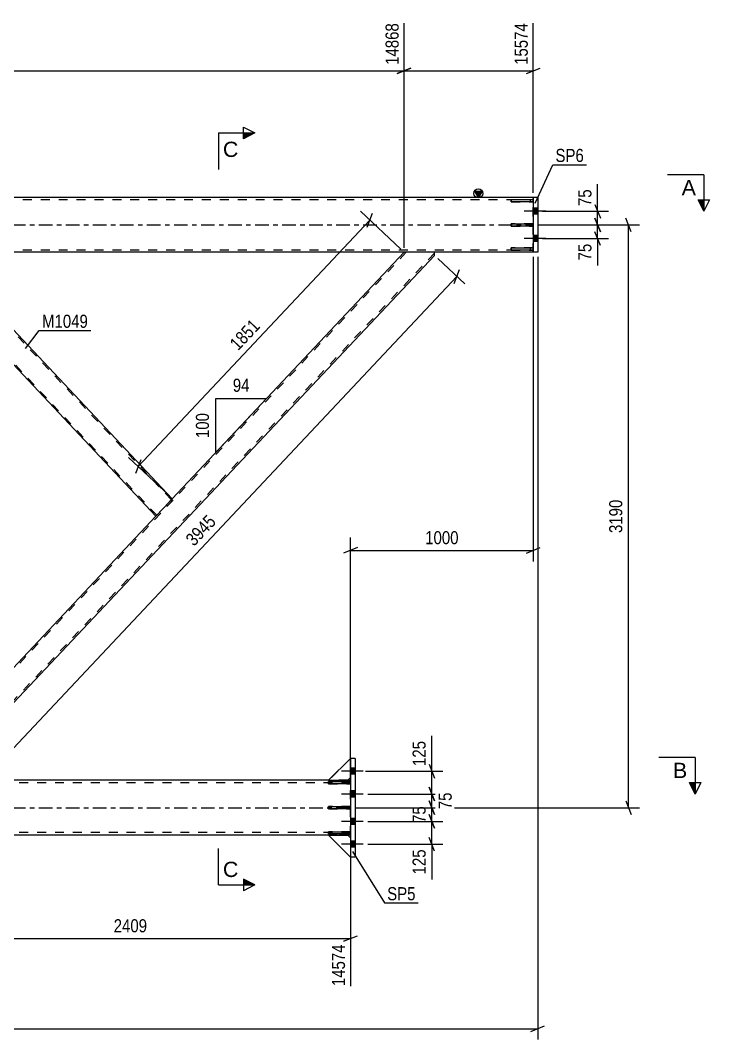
# Model space of a CAD drawing. Header units: millimetres. Extents: x 0 to 1189, y 0 to 841.
# Drawn here: x 561.8 to 712.7, y 430.5 to 653.6 of the extents above; entities that cross this region are included whole.
import ezdxf

# ---------------------------------------------------------------- set-up
doc = ezdxf.new("R2010")
doc.units = ezdxf.units.MM
doc.linetypes.add('DXK_LINE_DOT2', pattern=[3.9198, 1.9599, -1.9599])
doc.linetypes.add('DXK_LINE_DOT3', pattern=[5.9187, 2.979, -0.9799, 0.9799, -0.9799])
doc.styles.add('Arial', font='ARIAL.TTF', dxfattribs={"height": 0.2})
doc.styles.add('Arial Narrow', font='ARIALN.TTF', dxfattribs={"height": 0.2})

# ---------------------------------------------------------------- blocks, each defined once
blk = doc.blocks.new('Part-717048625-3531 - 3498')
at = {"color": 2, "linetype": 'Continuous'}
for p, q in [((635.07, 492.04), (634.07, 492.04)), ((634.07, 492.04), (634.07, 470.44)), ((635.07, 492.04), (635.07, 470.44)), ((635.07, 470.44), (634.07, 470.44))]:
    blk.add_line(p, q, dxfattribs=at)
blk = doc.blocks.new('Bolt-717048625-3515 - 3498')
at = {"linetype": 'Continuous'}
for points in [[(634.07, 489.9), (634.07, 488.58), (635.07, 488.58), (635.07, 489.9)], [(634.07, 489.9), (634.07, 488.58), (635.07, 488.58), (635.07, 489.9)], [(634.07, 489.9), (634.07, 488.58), (635.07, 488.58), (635.07, 489.9)], [(634.07, 484.9), (634.07, 483.58), (635.07, 483.58), (635.07, 484.9)], [(634.07, 484.9), (634.07, 483.58), (635.07, 483.58), (635.07, 484.9)], [(634.07, 478.9), (634.07, 477.58), (635.07, 477.58), (635.07, 478.9)], [(634.07, 478.9), (634.07, 477.58), (635.07, 477.58), (635.07, 478.9)], [(634.07, 473.9), (634.07, 472.58), (635.07, 472.58), (635.07, 473.9)], [(634.07, 473.9), (634.07, 472.58), (635.07, 472.58), (635.07, 473.9)], [(634.07, 473.9), (634.07, 472.58), (635.07, 472.58), (635.07, 473.9)]]:
    blk.add_hatch(color=1, dxfattribs=at).paths.add_polyline_path(points)
at = {"color": 1, "linetype": 'Continuous'}
for p, q in [((636.83, 489.24), (632.07, 489.24)), ((636.83, 489.24), (632.07, 489.24)), ((636.83, 489.24), (632.07, 489.24)), ((635.07, 489.9), (634.07, 489.9)), ((635.07, 489.9), (634.07, 489.9)), ((635.07, 489.9), (634.07, 489.9)), ((635.07, 488.58), (634.07, 488.58)), ((635.07, 488.58), (634.07, 488.58)), ((635.07, 488.58), (634.07, 488.58)), ((635.07, 484.9), (634.07, 484.9)), ((635.07, 484.9), (634.07, 484.9)), ((636.83, 484.24), (632.07, 484.24)), ((636.83, 484.24), (632.07, 484.24)), ((635.07, 483.58), (634.07, 483.58)), ((635.07, 483.58), (634.07, 483.58)), ((636.83, 478.24), (632.07, 478.24)), ((636.83, 478.24), (632.07, 478.24)), ((635.07, 478.9), (634.07, 478.9)), ((635.07, 478.9), (634.07, 478.9)), ((635.07, 477.58), (634.07, 477.58)), ((635.07, 477.58), (634.07, 477.58)), ((636.83, 473.24), (632.07, 473.24)), ((636.83, 473.24), (632.07, 473.24)), ((636.83, 473.24), (632.07, 473.24)), ((635.07, 473.9), (634.07, 473.9)), ((635.07, 473.9), (634.07, 473.9)), ((635.07, 473.9), (634.07, 473.9)), ((635.07, 472.58), (634.07, 472.58)), ((635.07, 472.58), (634.07, 472.58)), ((635.07, 472.58), (634.07, 472.58))]:
    blk.add_line(p, q, dxfattribs=at)
blk = doc.blocks.new('Part-717048625-3613 - 3498')
at = {"color": 7, "linetype": 'DXK_LINE_DOT2'}
for p, q in [((646.25, 602.84), (537.71, 487.43)), ((652.43, 602.65), (543.9, 487.24)), ((652.43, 602.84), (645.81, 602.84)), ((595.07, 548.89), (591.45, 545.04)), ((537.71, 487.9), (538.54, 488.78)), ((537.71, 487.24), (537.71, 487.9)), ((544.34, 487.24), (537.71, 487.24))]:
    blk.add_line(p, q, dxfattribs=at)
at = {"color": 2, "linetype": 'Continuous'}
for p, q in [((645.81, 602.84), (595.07, 548.89)), ((652.43, 602.18), (652.43, 602.84)), ((652.43, 602.18), (544.34, 487.24)), ((591.45, 545.04), (538.54, 488.78))]:
    blk.add_line(p, q, dxfattribs=at)
blk = doc.blocks.new('Bolt-717048625-3516 - 3498')
at = {"linetype": 'Continuous'}
for points in [[(674.07, 612.5), (674.07, 611.18), (675.07, 611.18), (675.07, 612.5)], [(674.07, 612.5), (674.07, 611.18), (675.07, 611.18), (675.07, 612.5)], [(674.07, 606.5), (674.07, 605.18), (675.07, 605.18), (675.07, 606.5)], [(674.07, 606.5), (674.07, 605.18), (675.07, 605.18), (675.07, 606.5)]]:
    blk.add_hatch(color=1, dxfattribs=at).paths.add_polyline_path(points)
at = {"color": 1, "linetype": 'Continuous'}
for p, q in [((676.83, 611.84), (672.07, 611.84)), ((676.83, 611.84), (672.07, 611.84)), ((675.07, 612.5), (674.07, 612.5)), ((675.07, 612.5), (674.07, 612.5)), ((675.07, 611.18), (674.07, 611.18)), ((675.07, 611.18), (674.07, 611.18)), ((676.83, 605.84), (672.07, 605.84)), ((676.83, 605.84), (672.07, 605.84)), ((675.07, 606.5), (674.07, 606.5)), ((675.07, 606.5), (674.07, 606.5)), ((675.07, 605.18), (674.07, 605.18)), ((675.07, 605.18), (674.07, 605.18))]:
    blk.add_line(p, q, dxfattribs=at)
blk = doc.blocks.new('Part-717048625-3536 - 3498')
at = {"color": 2, "linetype": 'Continuous'}
for p, q in [((675.07, 614.84), (674.07, 614.84)), ((674.07, 614.84), (674.07, 602.84)), ((675.07, 614.84), (675.07, 602.84)), ((675.07, 602.84), (674.07, 602.84))]:
    blk.add_line(p, q, dxfattribs=at)
blk = doc.blocks.new('Part-717048625-3608 - 3498')
at = {"color": 2, "linetype": 'Continuous'}
for p, q in [((537.71, 602.18), (537.71, 602.84)), ((595.07, 548.89), (544.34, 602.84)), ((591.45, 545.04), (537.71, 602.18)), ((594.64, 548.43), (591.45, 545.04)), ((595.07, 548.89), (594.64, 548.43))]:
    blk.add_line(p, q, dxfattribs=at)
at = {"color": 7, "linetype": 'DXK_LINE_DOT2'}
for p, q in [((544.34, 602.84), (537.71, 602.84)), ((591.67, 545.27), (537.71, 602.65)), ((594.86, 548.66), (543.9, 602.84)), ((595.04, 548.86), (594.64, 548.43)), ((591.67, 545.27), (591.69, 545.29))]:
    blk.add_line(p, q, dxfattribs=at)
blk = doc.blocks.new('Part-717048625-3844 - 3498')
at = {"color": 2, "linetype": 'Continuous'}
for p, q in [((629.27, 486.98), (634.07, 486.98)), ((629.27, 486.5), (629.27, 486.98)), ((634.07, 486.5), (629.27, 486.5)), ((634.07, 486.98), (634.07, 486.5))]:
    blk.add_line(p, q, dxfattribs=at)
at = {"color": 7, "linetype": 'DXK_LINE_DOT2'}
blk.add_line((633.47, 486.5), (633.47, 486.98), dxfattribs=at)
blk = doc.blocks.new('Part-717048625-3854 - 3498')
at = {"color": 2, "linetype": 'Continuous'}
for p, q in [((634.07, 470.44), (629.27, 475.24)), ((629.27, 475.24), (633.47, 475.24)), ((633.47, 475.24), (634.07, 474.64))]:
    blk.add_line(p, q, dxfattribs=at)
at = {"color": 7, "linetype": 'DXK_LINE_DOT2'}
blk.add_line((634.07, 474.64), (634.07, 470.44), dxfattribs=at)
blk = doc.blocks.new('Part-717048625-3888 - 3498')
at = {"color": 7, "linetype": 'DXK_LINE_DOT2'}
for p, q in [((674.07, 614.34), (669.27, 614.34)), ((669.27, 614.34), (669.27, 613.86)), ((669.27, 613.86), (674.07, 613.86)), ((673.47, 613.86), (673.47, 614.34)), ((674.07, 613.86), (674.07, 614.34))]:
    blk.add_line(p, q, dxfattribs=at)
blk = doc.blocks.new('Part-717048625-3776 - 3498')
at = {"color": 2, "linetype": 'Continuous'}
for p, q in [((629.27, 481.48), (634.07, 481.48)), ((629.27, 481), (629.27, 481.48)), ((634.07, 481), (629.27, 481)), ((634.07, 481.48), (634.07, 481))]:
    blk.add_line(p, q, dxfattribs=at)
at = {"color": 7, "linetype": 'DXK_LINE_DOT2'}
blk.add_line((633.47, 481), (633.47, 481.48), dxfattribs=at)
blk = doc.blocks.new('Part-717048625-3781 - 3498')
at = {"linetype": 'Continuous'}
blk.add_hatch(color=2, dxfattribs=at).paths.add_polyline_path([(662.07, 614.84), (661.27, 616.24), (662.87, 616.24)])
at = {"color": 2, "linetype": 'Continuous'}
for p, q in [((662.07, 614.84), (661.27, 616.24)), ((661.27, 616.24), (662.87, 616.24)), ((662.87, 616.24), (662.07, 614.84)), ((674.07, 614.84), (541.57, 614.84)), ((674.07, 602.84), (292.67, 602.84))]:
    blk.add_line(p, q, dxfattribs=at)
at = {"color": 7, "linetype": 'DXK_LINE_DOT2'}
for p, q in [((674.07, 614.36), (86.43, 614.36)), ((674.07, 602.84), (674.07, 614.84)), ((674.07, 603.32), (86.43, 603.32))]:
    blk.add_line(p, q, dxfattribs=at)
at = {"color": 7, "linetype": 'DXK_LINE_DOT3'}
blk.add_line((86.43, 608.84), (674.07, 608.84), dxfattribs=at)
at = {"color": 2, "linetype": 'Continuous'}
blk.add_circle((662.07, 615.74), 1, dxfattribs=at)
blk = doc.blocks.new('Part-717048625-3786 - 3498')
at = {"color": 7, "linetype": 'DXK_LINE_DOT2'}
for p, q in [((634.07, 486.68), (86.43, 486.68)), ((633.47, 487.24), (629.27, 487.24)), ((634.07, 475.24), (634.07, 487.24)), ((634.07, 475.8), (86.43, 475.8)), ((633.47, 475.24), (629.27, 475.24))]:
    blk.add_line(p, q, dxfattribs=at)
at = {"color": 2, "linetype": 'Continuous'}
for p, q in [((629.27, 487.24), (541.57, 487.24)), ((634.07, 487.24), (633.47, 487.24)), ((629.27, 475.24), (86.43, 475.24)), ((634.07, 475.24), (633.47, 475.24))]:
    blk.add_line(p, q, dxfattribs=at)
at = {"color": 7, "linetype": 'DXK_LINE_DOT3'}
blk.add_line((86.43, 481.24), (634.07, 481.24), dxfattribs=at)
blk = doc.blocks.new('Part-717048625-3802 - 3498')
at = {"color": 2, "linetype": 'Continuous'}
for p, q in [((669.27, 603.82), (674.07, 603.82)), ((669.27, 603.34), (669.27, 603.82)), ((674.07, 603.34), (669.27, 603.34)), ((674.07, 603.82), (674.07, 603.34))]:
    blk.add_line(p, q, dxfattribs=at)
at = {"color": 7, "linetype": 'DXK_LINE_DOT2'}
blk.add_line((673.47, 603.34), (673.47, 603.82), dxfattribs=at)
blk = doc.blocks.new('Part-717048625-3803 - 3498')
at = {"color": 2, "linetype": 'Continuous'}
for p, q in [((674.07, 614.34), (669.27, 614.34)), ((669.27, 613.86), (669.27, 614.34)), ((674.07, 613.86), (669.27, 613.86)), ((674.07, 614.34), (674.07, 613.86))]:
    blk.add_line(p, q, dxfattribs=at)
at = {"color": 7, "linetype": 'DXK_LINE_DOT2'}
blk.add_line((673.47, 613.86), (673.47, 614.34), dxfattribs=at)
blk = doc.blocks.new('Part-717048625-3804 - 3498')
at = {"color": 2, "linetype": 'Continuous'}
for p, q in [((669.27, 609.08), (674.07, 609.08)), ((669.27, 608.6), (669.27, 609.08)), ((674.07, 608.6), (669.27, 608.6)), ((674.07, 609.08), (674.07, 608.6))]:
    blk.add_line(p, q, dxfattribs=at)
at = {"color": 7, "linetype": 'DXK_LINE_DOT2'}
blk.add_line((673.47, 608.6), (673.47, 609.08), dxfattribs=at)
blk = doc.blocks.new('Part-717048625-3845 - 3498')
at = {"color": 2, "linetype": 'Continuous'}
for p, q in [((629.27, 475.98), (634.07, 475.98)), ((629.27, 475.5), (629.27, 475.98)), ((634.07, 475.5), (629.27, 475.5)), ((634.07, 475.98), (634.07, 475.5))]:
    blk.add_line(p, q, dxfattribs=at)
at = {"color": 7, "linetype": 'DXK_LINE_DOT2'}
blk.add_line((633.47, 475.5), (633.47, 475.98), dxfattribs=at)
blk = doc.blocks.new('Part-717048625-3846 - 3498')
at = {"color": 7, "linetype": 'DXK_LINE_DOT2'}
for p, q in [((634.07, 481.48), (629.27, 481.48)), ((629.27, 481.48), (629.27, 481)), ((629.27, 481), (634.07, 481)), ((633.47, 481), (633.47, 481.48)), ((634.07, 481), (634.07, 481.48))]:
    blk.add_line(p, q, dxfattribs=at)
blk = doc.blocks.new('Part-717048625-3847 - 3498')
at = {"color": 7, "linetype": 'DXK_LINE_DOT2'}
for p, q in [((634.07, 486.98), (629.27, 486.98)), ((629.27, 486.98), (629.27, 486.5)), ((629.27, 486.5), (634.07, 486.5)), ((633.47, 486.5), (633.47, 486.98)), ((634.07, 486.5), (634.07, 486.98))]:
    blk.add_line(p, q, dxfattribs=at)
blk = doc.blocks.new('Part-717048625-3848 - 3498')
at = {"color": 7, "linetype": 'DXK_LINE_DOT2'}
for p, q in [((634.07, 475.98), (629.27, 475.98)), ((629.27, 475.98), (629.27, 475.5)), ((629.27, 475.5), (634.07, 475.5)), ((633.47, 475.5), (633.47, 475.98)), ((634.07, 475.5), (634.07, 475.98))]:
    blk.add_line(p, q, dxfattribs=at)
blk = doc.blocks.new('Part-717048625-3851 - 3498')
at = {"color": 7, "linetype": 'DXK_LINE_DOT2'}
for p, q in [((629.27, 475.24), (633.47, 475.24)), ((634.07, 470.44), (629.27, 475.24)), ((633.47, 475.24), (634.07, 474.64)), ((634.07, 474.64), (634.07, 470.44))]:
    blk.add_line(p, q, dxfattribs=at)
blk = doc.blocks.new('Part-717048625-3857 - 3498')
at = {"color": 7, "linetype": 'DXK_LINE_DOT2'}
for p, q in [((634.07, 492.04), (629.27, 487.24)), ((634.07, 487.84), (634.07, 492.04)), ((629.27, 487.24), (633.47, 487.24)), ((633.47, 487.24), (634.07, 487.84))]:
    blk.add_line(p, q, dxfattribs=at)
blk = doc.blocks.new('Part-717048625-3860 - 3498')
at = {"color": 2, "linetype": 'Continuous'}
for p, q in [((634.07, 492.04), (629.27, 487.24)), ((629.27, 487.24), (633.47, 487.24)), ((633.47, 487.24), (634.07, 487.84))]:
    blk.add_line(p, q, dxfattribs=at)
at = {"color": 7, "linetype": 'DXK_LINE_DOT2'}
blk.add_line((634.07, 487.84), (634.07, 492.04), dxfattribs=at)
blk = doc.blocks.new('Part-717048625-3887 - 3498')
at = {"color": 7, "linetype": 'DXK_LINE_DOT2'}
for p, q in [((674.07, 609.08), (669.27, 609.08)), ((669.27, 609.08), (669.27, 608.6)), ((669.27, 608.6), (674.07, 608.6)), ((673.47, 608.6), (673.47, 609.08)), ((674.07, 608.6), (674.07, 609.08))]:
    blk.add_line(p, q, dxfattribs=at)
blk = doc.blocks.new('Part-717048625-3889 - 3498')
at = {"color": 7, "linetype": 'DXK_LINE_DOT2'}
for p, q in [((674.07, 603.82), (669.27, 603.82)), ((669.27, 603.82), (669.27, 603.34)), ((669.27, 603.34), (674.07, 603.34)), ((673.47, 603.34), (673.47, 603.82)), ((674.07, 603.34), (674.07, 603.82))]:
    blk.add_line(p, q, dxfattribs=at)
blk = doc.blocks.new('StraightDimension-717048625-4066 - 3498')
at = {"color": 7, "linetype": 'Continuous'}
for p, q in [((653.16, 601.49), (659.1, 595.91)), ((656.76, 596.05), (657.94, 599.06)), ((549.26, 482.61), (657.35, 597.55)), ((545.07, 486.56), (551.01, 480.97)), ((549.85, 484.12), (548.67, 481.11))]:
    blk.add_line(p, q, dxfattribs=at)
at = {"color": 0}
blk.add_wipeout([(605.68, 543.7), (602.62, 546.57), (596.79, 540.37), (599.85, 537.5)], dxfattribs=at)
at = {"color": 3, "style": 'Arial Narrow'}
blk.add_text('3945', height=2.863, rotation=46.7591, dxfattribs=at).set_placement((599.82, 538.34))
blk = doc.blocks.new('StraightDimension-717048625-13060 - 3498')
at = {"color": 7, "linetype": 'Continuous'}
for p, q in [((651.27, 482.74), (652.47, 479.74)), ((635.07, 481.24), (654.27, 481.24)), ((651.87, 478.24), (651.87, 481.24)), ((637.83, 478.24), (654.27, 478.24)), ((652.47, 476.74), (651.27, 479.74))]:
    blk.add_line(p, q, dxfattribs=at)
at = {"color": 0}
blk.add_wipeout([(651.12, 482.17), (646.92, 482.17), (646.92, 477.31), (651.12, 477.31)], dxfattribs=at)
at = {"color": 3, "style": 'Arial Narrow'}
blk.add_text('75', height=2.863, rotation=90.0002, dxfattribs=at).set_placement((650.52, 477.91))
blk = doc.blocks.new('StraightDimension-717048625-13061 - 3498')
at = {"color": 7, "linetype": 'Continuous'}
for p, q in [((637.83, 478.24), (654.27, 478.24)), ((651.27, 479.74), (652.47, 476.74)), ((651.87, 473.24), (651.87, 478.24)), ((637.83, 473.24), (654.27, 473.24)), ((652.47, 471.74), (651.27, 474.74))]:
    blk.add_line(p, q, dxfattribs=at)
at = {"color": 0}
blk.add_wipeout([(651.12, 472.72), (646.92, 472.72), (646.92, 466.03), (651.12, 466.03)], dxfattribs=at)
at = {"color": 7, "linetype": 'Continuous'}
blk.add_line((651.87, 473.24), (651.87, 465.51), dxfattribs=at)
blk.add_line((651.87, 473.24), (651.87, 465.51), dxfattribs=at)
at = {"color": 3, "style": 'Arial Narrow'}
blk.add_text('125', height=2.863, rotation=90.0002, dxfattribs=at).set_placement((650.52, 466.63))
blk = doc.blocks.new('StraightDimension-717048625-8171 - 3498')
at = {"color": 7, "linetype": 'Continuous'}
for p, q in [((537.71, 603.18), (537.71, 653.02)), ((645.81, 603.84), (645.81, 653.02)), ((539.21, 643.18), (536.21, 641.98)), ((644.31, 641.98), (647.31, 643.18)), ((537.71, 642.58), (645.81, 642.58))]:
    blk.add_line(p, q, dxfattribs=at)
at = {"color": 0, "linetype": 'Continuous'}
blk.add_wipeout([(645.21, 653.62), (641.01, 653.62), (641.01, 643.28), (645.21, 643.28)], dxfattribs=at)
at = {"color": 3, "linetype": 'Continuous', "style": 'Arial Narrow'}
blk.add_text('14868', height=2.863, rotation=90.0002, dxfattribs=at).set_placement((644.61, 643.88))
blk = doc.blocks.new('StraightDimension-717048625-13058 - 3498')
at = {"color": 7, "linetype": 'Continuous'}
for p, q in [((637.35, 489.24), (654.27, 489.24)), ((651.27, 490.74), (652.47, 487.74)), ((651.87, 484.24), (651.87, 489.24)), ((652.47, 482.74), (651.27, 485.74)), ((637.83, 484.24), (654.27, 484.24))]:
    blk.add_line(p, q, dxfattribs=at)
at = {"color": 0}
blk.add_wipeout([(651.12, 496.45), (646.92, 496.45), (646.92, 489.77), (651.12, 489.77)], dxfattribs=at)
at = {"color": 7, "linetype": 'Continuous'}
blk.add_line((651.87, 489.24), (651.87, 496.97), dxfattribs=at)
blk.add_line((651.87, 489.24), (651.87, 496.97), dxfattribs=at)
at = {"color": 3, "style": 'Arial Narrow'}
blk.add_text('125', height=2.863, rotation=90.0002, dxfattribs=at).set_placement((650.52, 490.37))
blk = doc.blocks.new('StraightDimension-717048625-8170 - 3498')
at = {"color": 7, "linetype": 'Continuous'}
for p, q in [((645.81, 603.84), (645.81, 653.02)), ((674.07, 615.84), (674.07, 653.02)), ((647.31, 643.18), (644.31, 641.98)), ((672.57, 641.98), (675.57, 643.18)), ((645.81, 642.58), (674.07, 642.58))]:
    blk.add_line(p, q, dxfattribs=at)
at = {"color": 0, "linetype": 'Continuous'}
blk.add_wipeout([(673.47, 653.62), (669.27, 653.62), (669.27, 643.28), (673.47, 643.28)], dxfattribs=at)
at = {"color": 3, "linetype": 'Continuous', "style": 'Arial Narrow'}
blk.add_text('15574', height=2.863, rotation=90.0002, dxfattribs=at).set_placement((672.87, 643.88))
blk = doc.blocks.new('StraightDimension-717048625-3977 - 3498')
at = {"color": 7, "linetype": 'Continuous'}
for p, q in [((676.07, 611.84), (690.56, 611.84)), ((687.56, 613.34), (688.76, 610.34)), ((688.16, 608.84), (688.16, 611.84)), ((688.76, 607.34), (687.56, 610.34)), ((676.07, 608.84), (690.56, 608.84))]:
    blk.add_line(p, q, dxfattribs=at)
at = {"color": 0}
blk.add_wipeout([(687.41, 617.22), (683.21, 617.22), (683.21, 612.37), (687.41, 612.37)], dxfattribs=at)
at = {"color": 7, "linetype": 'Continuous'}
blk.add_line((688.16, 611.84), (688.16, 617.75), dxfattribs=at)
blk.add_line((688.16, 611.84), (688.16, 617.75), dxfattribs=at)
at = {"color": 3, "style": 'Arial Narrow'}
blk.add_text('75', height=2.863, rotation=90.0002, dxfattribs=at).set_placement((686.81, 612.97))
blk = doc.blocks.new('StraightDimension-717048625-3985 - 3498')
at = {"color": 7, "linetype": 'Continuous'}
for p, q in [((687.56, 610.34), (688.76, 607.34)), ((676.07, 608.84), (690.56, 608.84)), ((688.76, 604.34), (687.56, 607.34)), ((688.16, 605.84), (688.16, 608.84)), ((676.07, 605.84), (690.56, 605.84))]:
    blk.add_line(p, q, dxfattribs=at)
at = {"color": 0}
blk.add_wipeout([(687.41, 605.32), (683.21, 605.32), (683.21, 600.46), (687.41, 600.46)], dxfattribs=at)
at = {"color": 7, "linetype": 'Continuous'}
blk.add_line((688.16, 605.84), (688.16, 599.93), dxfattribs=at)
blk.add_line((688.16, 605.84), (688.16, 599.93), dxfattribs=at)
at = {"color": 3, "style": 'Arial Narrow'}
blk.add_text('75', height=2.863, rotation=90.0002, dxfattribs=at).set_placement((686.81, 601.06))
blk = doc.blocks.new('StraightDimension-717048625-3994 - 3498')
at = {"color": 7, "linetype": 'Continuous'}
for p, q in [((695.51, 607.34), (694.31, 610.34)), ((675.07, 608.84), (697.31, 608.84)), ((694.91, 481.24), (694.91, 608.84)), ((694.31, 482.74), (695.51, 479.74)), ((635.07, 481.24), (697.31, 481.24))]:
    blk.add_line(p, q, dxfattribs=at)
at = {"color": 0}
blk.add_wipeout([(694.16, 549.3), (689.96, 549.3), (689.96, 540.78), (694.16, 540.78)], dxfattribs=at)
at = {"color": 3, "style": 'Arial Narrow'}
blk.add_text('3190', height=2.863, rotation=90.0002, dxfattribs=at).set_placement((693.56, 541.38))
blk = doc.blocks.new('StraightDimension-717048625-4002 - 3498')
at = {"color": 7, "linetype": 'Continuous'}
for p, q in [((674.07, 601.84), (674.07, 535.18)), ((634.07, 488.24), (634.07, 540.43)), ((635.57, 538.18), (632.57, 536.98)), ((672.57, 536.98), (675.57, 538.18)), ((634.07, 537.58), (674.07, 537.58))]:
    blk.add_line(p, q, dxfattribs=at)
at = {"color": 0}
blk.add_wipeout([(658.33, 538.33), (658.33, 542.53), (649.82, 542.53), (649.82, 538.33)], dxfattribs=at)
at = {"color": 3, "style": 'Arial Narrow'}
blk.add_text('1000', height=2.863, dxfattribs=at).set_placement((650.42, 538.93))
blk = doc.blocks.new('StraightDimension-717048625-4768 - 3498')
at = {"color": 7, "linetype": 'Continuous'}
for p, q in [((675.07, 601.84), (675.07, 430.46)), ((673.57, 432.26), (676.57, 433.46)), ((64.53, 432.86), (675.07, 432.86))]:
    blk.add_line(p, q, dxfattribs=at)
blk = doc.blocks.new('StraightDimension-717048625-4832 - 3498')
at = {"color": 7, "linetype": 'Continuous'}
for p, q in [((645.08, 603.53), (636.24, 611.83)), ((587.59, 555.94), (638.32, 609.88)), ((637.73, 608.38), (638.91, 611.39)), ((594.35, 549.58), (585.51, 557.89)), ((588.18, 557.44), (587, 554.43))]:
    blk.add_line(p, q, dxfattribs=at)
at = {"color": 0}
blk.add_wipeout([(615.32, 586.52), (612.26, 589.4), (606.43, 583.2), (609.49, 580.32)], dxfattribs=at)
at = {"color": 3, "style": 'Arial Narrow'}
blk.add_text('1851', height=2.863, rotation=46.7591, dxfattribs=at).set_placement((609.46, 581.17))
blk = doc.blocks.new('AngleDimension-717048625-4915 - 3498')
at = {"color": 7, "linetype": 'Continuous'}
for p, q in [((604.59, 570.81), (615.69, 570.81)), ((604.59, 559.01), (615.69, 570.81)), ((604.59, 559.01), (604.59, 570.81)), ((607.35, 561.95), (615.69, 570.81))]:
    blk.add_line(p, q, dxfattribs=at)
at = {"color": 0}
for points in [[(612.57, 571.71), (612.57, 575.91), (607.71, 575.91), (607.71, 571.71)], [(603.69, 568.26), (599.49, 568.26), (599.49, 561.57), (603.69, 561.57)]]:
    blk.add_wipeout(points, dxfattribs=at)
at = {"color": 3, "style": 'Arial Narrow'}
blk.add_text('94', height=2.863, dxfattribs=at).set_placement((608.31, 572.31))
blk.add_text('100', height=2.863, rotation=90.0002, dxfattribs=at).set_placement((603.09, 562.17))
blk = doc.blocks.new('StraightDimension-717048625-13059 - 3498')
at = {"color": 7, "linetype": 'Continuous'}
for p, q in [((651.27, 485.74), (652.47, 482.74)), ((637.83, 484.24), (654.72, 484.24)), ((652.47, 479.74), (651.27, 482.74)), ((651.87, 481.24), (651.87, 484.24)), ((635.07, 481.24), (654.72, 481.24))]:
    blk.add_line(p, q, dxfattribs=at)
at = {"color": 0}
blk.add_wipeout([(656.82, 485.17), (652.62, 485.17), (652.62, 480.31), (656.82, 480.31)], dxfattribs=at)
at = {"color": 3, "style": 'Arial Narrow'}
blk.add_text('75', height=2.863, rotation=90.0002, dxfattribs=at).set_placement((656.22, 480.91))
blk = doc.blocks.new('StraightDimension-717048625-13290 - 3498')
at = {"color": 7, "linetype": 'Continuous'}
for p, q in [((537.71, 486.24), (537.71, 437.67)), ((634.07, 474.24), (634.07, 442.17)), ((539.21, 453.21), (536.21, 452.01)), ((632.57, 452.01), (635.57, 453.21)), ((537.71, 452.61), (634.07, 452.61))]:
    blk.add_line(p, q, dxfattribs=at)
at = {"color": 0}
blk.add_wipeout([(590.15, 453.36), (590.15, 457.56), (581.64, 457.56), (581.64, 453.36)], dxfattribs=at)
at = {"color": 0, "linetype": 'Continuous'}
blk.add_wipeout([(633.47, 451.91), (629.27, 451.91), (629.27, 441.57), (633.47, 441.57)], dxfattribs=at)
at = {"color": 3, "style": 'Arial Narrow'}
blk.add_text('2409', height=2.863, dxfattribs=at).set_placement((582.24, 453.96))
at = {"color": 3, "linetype": 'Continuous', "style": 'Arial Narrow'}
blk.add_text('14574', height=2.863, rotation=90.0002, dxfattribs=at).set_placement((632.87, 442.17))
blk = doc.blocks.new('Mark-717048625-3532 - 3498')
at = {"color": 0}
blk.add_wipeout([(685.15, 622.62), (685.15, 625.62), (678.94, 625.62), (678.94, 622.62)], dxfattribs=at)
blk.add_wipeout([(685.15, 622.62), (685.15, 625.62), (678.94, 625.62), (678.94, 622.62)], dxfattribs=at)
at = {"color": 30, "linetype": 'Continuous'}
for p, q in [((674.52, 613.61), (678.34, 622.02)), ((678.34, 622.02), (685.75, 622.02))]:
    blk.add_line(p, q, dxfattribs=at)
at = {"color": 3, "style": 'Arial Narrow'}
blk.add_text('SP6', height=2.863, dxfattribs=at).set_placement((678.94, 622.62))
blk = doc.blocks.new('Mark-717048625-3527 - 3498')
at = {"color": 0}
blk.add_wipeout([(648.31, 460.98), (648.31, 463.98), (642.1, 463.98), (642.1, 460.98)], dxfattribs=at)
blk.add_wipeout([(648.31, 460.98), (648.31, 463.98), (642.1, 463.98), (642.1, 460.98)], dxfattribs=at)
at = {"color": 30, "linetype": 'Continuous'}
for p, q in [((634.52, 471.62), (641.5, 460.38)), ((641.5, 460.38), (648.91, 460.38))]:
    blk.add_line(p, q, dxfattribs=at)
at = {"color": 3, "style": 'Arial Narrow'}
blk.add_text('SP5', height=2.863, dxfattribs=at).set_placement((642.1, 460.98))
blk = doc.blocks.new('Mark-717048625-3604 - 3498')
at = {"color": 0}
blk.add_wipeout([(576.61, 586.32), (576.61, 589.32), (566.55, 589.32), (566.55, 586.32)], dxfattribs=at)
blk.add_wipeout([(576.61, 586.32), (576.61, 589.32), (566.55, 589.32), (566.55, 586.32)], dxfattribs=at)
at = {"color": 30, "linetype": 'Continuous'}
for p, q in [((562.95, 581.77), (565.95, 585.72)), ((565.95, 585.72), (577.21, 585.72))]:
    blk.add_line(p, q, dxfattribs=at)
at = {"color": 3, "style": 'Arial Narrow'}
blk.add_text('M1049', height=2.863, dxfattribs=at).set_placement((566.55, 586.32))
blk = doc.blocks.new('SectionMark-717048625-4944 - 3498')
at = {"color": 6, "linetype": 'Continuous'}
for p in [(709.53, 492.24), (710.78, 486.74)]:
    blk.add_line(p, (709.53, 484.24), dxfattribs=at)
at = {"color": 0, "linetype": 'Continuous'}
blk.add_wipeout([(707.78, 487.74), (707.78, 491.24), (704.67, 491.24), (704.67, 487.74)], dxfattribs=at)
at = {"linetype": 'Continuous'}
blk.add_hatch(color=6, dxfattribs=at).paths.add_polyline_path([(708.28, 486.74), (709.53, 486.74), (709.53, 484.24)])
at = {"color": 6, "linetype": 'Continuous'}
for p, q in [((709.53, 492.24), (701.53, 492.24)), ((708.28, 486.74), (710.78, 486.74)), ((709.53, 484.24), (708.28, 486.74))]:
    blk.add_line(p, q, dxfattribs=at)
at = {"color": 3, "linetype": 'Continuous', "style": 'Arial'}
blk.add_text('B', height=3.34, dxfattribs=at).set_placement((704.67, 487.74))
blk = doc.blocks.new('SectionMark-717048625-4946 - 3498')
at = {"color": 6, "linetype": 'Continuous'}
for p in [(711.43, 619.84), (712.68, 614.34)]:
    blk.add_line(p, (711.43, 611.84), dxfattribs=at)
at = {"color": 0, "linetype": 'Continuous'}
blk.add_wipeout([(709.68, 615.34), (709.68, 618.84), (706.57, 618.84), (706.57, 615.34)], dxfattribs=at)
at = {"linetype": 'Continuous'}
blk.add_hatch(color=6, dxfattribs=at).paths.add_polyline_path([(710.18, 614.34), (711.43, 614.34), (711.43, 611.84)])
at = {"color": 6, "linetype": 'Continuous'}
for p, q in [((711.43, 619.84), (703.43, 619.84)), ((710.18, 614.34), (712.68, 614.34)), ((711.43, 611.84), (710.18, 614.34))]:
    blk.add_line(p, q, dxfattribs=at)
at = {"color": 3, "linetype": 'Continuous', "style": 'Arial'}
blk.add_text('A', height=3.34, dxfattribs=at).set_placement((706.57, 615.34))
blk = doc.blocks.new('SectionMark-717048625-4950 - 3498')
at = {"linetype": 'Continuous'}
for points in [[(610.65, 627.72), (610.65, 628.97), (613.15, 628.97)], [(610.65, 464.32), (610.65, 465.57), (613.15, 464.32)]]:
    blk.add_hatch(color=6, dxfattribs=at).paths.add_polyline_path(points)
at = {"color": 6, "linetype": 'Continuous'}
for p, q in [((610.65, 627.72), (610.65, 630.22)), ((610.65, 630.22), (613.15, 628.97)), ((605.15, 628.97), (613.15, 628.97)), ((613.15, 628.97), (610.65, 627.72)), ((605.15, 464.32), (613.15, 464.32)), ((613.15, 464.32), (610.65, 465.57)), ((610.65, 465.57), (610.65, 463.07)), ((613.15, 464.32), (610.65, 463.07))]:
    blk.add_line(p, q, dxfattribs=at)
at = {"color": 0, "linetype": 'Continuous'}
for points in [[(609.52, 623.72), (609.52, 627.22), (606.15, 627.22), (606.15, 623.72)], [(609.52, 466.07), (609.52, 469.57), (606.15, 469.57), (606.15, 466.07)]]:
    blk.add_wipeout(points, dxfattribs=at)
at = {"color": 6, "linetype": 'Continuous'}
for p, q in [((605.15, 628.97), (605.15, 620.97)), ((605.15, 464.32), (605.15, 472.32))]:
    blk.add_line(p, q, dxfattribs=at)
at = {"color": 3, "linetype": 'Continuous', "style": 'Arial'}
for p in [(606.15, 623.72), (606.15, 466.07)]:
    blk.add_text('C', height=3.34, dxfattribs=at).set_placement(p)

msp = doc.modelspace()

# ---------------------------------------------------------------- block references
for name in ['Part-717048625-3781 - 3498', 'Part-717048625-3888 - 3498', 'Part-717048625-3803 - 3498', 'Part-717048625-3536 - 3498', 'Bolt-717048625-3516 - 3498', 'Part-717048625-3804 - 3498', 'Part-717048625-3887 - 3498', 'Part-717048625-3613 - 3498', 'Part-717048625-3608 - 3498', 'Part-717048625-3802 - 3498', 'Part-717048625-3889 - 3498', 'Part-717048625-3857 - 3498', 'Part-717048625-3860 - 3498', 'Part-717048625-3531 - 3498', 'Bolt-717048625-3515 - 3498', 'Part-717048625-3786 - 3498', 'Part-717048625-3844 - 3498', 'Part-717048625-3847 - 3498', 'Part-717048625-3776 - 3498', 'Part-717048625-3846 - 3498', 'Part-717048625-3845 - 3498', 'Part-717048625-3848 - 3498', 'Part-717048625-3854 - 3498', 'Part-717048625-3851 - 3498']:
    msp.add_blockref(name, (0, 0))

# ---------------------------------------------------------------- next in the draw order: block references
for name in ['StraightDimension-717048625-8171 - 3498', 'StraightDimension-717048625-4066 - 3498']:
    msp.add_blockref(name, (0, 0))

# ---------------------------------------------------------------- next in the draw order: block references
for name in ['StraightDimension-717048625-8170 - 3498', 'StraightDimension-717048625-13060 - 3498']:
    msp.add_blockref(name, (0, 0))

# ---------------------------------------------------------------- next in the draw order: block references
for name in ['StraightDimension-717048625-3977 - 3498', 'StraightDimension-717048625-13058 - 3498', 'StraightDimension-717048625-13061 - 3498']:
    msp.add_blockref(name, (0, 0))

# ---------------------------------------------------------------- next in the draw order: block references
for name in ['Mark-717048625-3532 - 3498', 'StraightDimension-717048625-3985 - 3498']:
    msp.add_blockref(name, (0, 0))

# ---------------------------------------------------------------- next in the draw order: block references
msp.add_blockref('StraightDimension-717048625-3994 - 3498', (0, 0))

# ---------------------------------------------------------------- next in the draw order: block references
msp.add_blockref('StraightDimension-717048625-4002 - 3498', (0, 0))

# ---------------------------------------------------------------- next in the draw order: block references
msp.add_blockref('StraightDimension-717048625-4768 - 3498', (0, 0))

# ---------------------------------------------------------------- next in the draw order: block references
for name in ['StraightDimension-717048625-4832 - 3498', 'Mark-717048625-3604 - 3498', 'StraightDimension-717048625-13059 - 3498']:
    msp.add_blockref(name, (0, 0))

# ---------------------------------------------------------------- next in the draw order: block references
for name in ['SectionMark-717048625-4946 - 3498', 'AngleDimension-717048625-4915 - 3498', 'StraightDimension-717048625-13290 - 3498']:
    msp.add_blockref(name, (0, 0))

# ---------------------------------------------------------------- next in the draw order: block references
for name in ['SectionMark-717048625-4944 - 3498', 'Mark-717048625-3527 - 3498']:
    msp.add_blockref(name, (0, 0))

# ---------------------------------------------------------------- next in the draw order: block references
msp.add_blockref('SectionMark-717048625-4950 - 3498', (0, 0))

doc.saveas('drawing.dxf')
